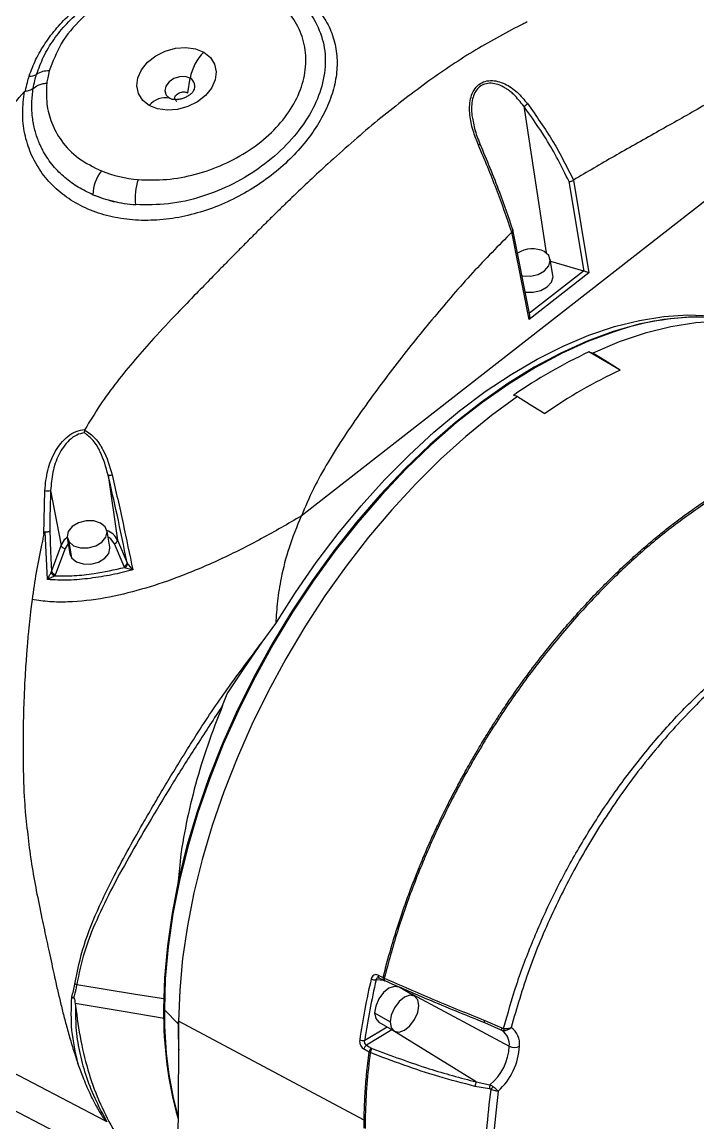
# Model space of a CAD drawing. Header units: millimetres. Extents: x -356 to 237, y 0 to 365.
# Drawn here: x -217.71 to -214.08, y 258.53 to 264.43 of the extents above; entities that cross this region are included whole.
import ezdxf

# ---------------------------------------------------------------- set-up
doc = ezdxf.new("R2010")
doc.units = ezdxf.units.MM

msp = doc.modelspace()

# ---------------------------------------------------------------- linework, layer by layer
at = {"color": 7, "linetype": 'Continuous', "lineweight": 25}
for p, q in [((-211.7105, 265.2923), (-216.2117, 261.7772)), ((-216.8187, 264.0475), (-216.8068, 264.1267)), ((-216.917, 264.0188), (-216.9093, 264.015)), ((-216.9103, 264.016), (-216.917, 264.0188)), ((-215.0189, 263.9767), (-214.8981, 263.1894)), ((-214.6948, 263.0918), (-214.7758, 263.5728)), ((-214.7526, 263.5794), (-214.6689, 263.0822)), ((-214.9892, 262.8321), (-215.0817, 263.3015)), ((-214.986, 262.8548), (-215.0764, 263.3137)), ((-214.8624, 263.0687), (-214.8769, 263.1553)), ((-214.8752, 263.1452), (-214.6991, 263.0935)), ((-214.6689, 263.0822), (-214.9892, 262.8321)), ((-214.9885, 262.8676), (-214.6991, 263.0935)), ((-214.5016, 262.5608), (-214.6697, 262.6579)), ((-217.3714, 262.2423), (-217.3735, 262.2387)), ((-217.2466, 261.9977), (-217.1965, 261.6488)), ((-217.591, 261.6802), (-217.5862, 261.9144)), ((-217.555, 261.9143), (-217.4991, 261.6195)), ((-217.5726, 261.4368), (-217.5843, 261.693)), ((-217.2383, 261.6104), (-217.2528, 261.697)), ((-217.5503, 261.4808), (-217.4991, 261.6195)), ((-217.4778, 261.6038), (-217.529, 261.465)), ((-217.4613, 261.6312), (-217.4778, 261.6038)), ((-217.4664, 261.6612), (-217.4519, 261.5746)), ((-217.4421, 261.5523), (-217.4566, 261.6389)), ((-217.1615, 261.5076), (-217.2129, 261.6293)), ((-217.1965, 261.6488), (-217.1451, 261.527)), ((-217.4519, 261.5746), (-217.4421, 261.5523)), ((-217.1451, 261.527), (-217.143, 261.5229)), ((-217.5526, 261.4749), (-217.5503, 261.4808)), ((-216.4208, 261.1016), (-216.3483, 261.2017)), ((-216.6329, 260.7615), (-216.6083, 260.8241)), ((-215.7696, 259.2867), (-215.8096, 259.2891)), ((-215.7986, 259.3009), (-215.7963, 259.3003)), ((-215.7705, 259.2875), (-215.7707, 259.2877)), ((-215.6037, 259.2016), (-215.6872, 259.2498)), ((-215.6161, 259.2128), (-215.6162, 259.2088)), ((-215.6161, 259.2128), (-215.096, 258.9328)), ((-216.9455, 259.128), (-216.8693, 259.0518)), ((-215.874, 258.536), (-216.8689, 259.0681)), ((-215.8179, 259.1118), (-215.7344, 259.0636)), ((-215.2276, 259.0717), (-215.1361, 259.0315)), ((-217.2665, 258.5348), (-218.2308, 259.0407)), ((-216.8695, 259.0223), (-216.8693, 259.0518)), ((-215.8711, 258.965), (-215.7515, 259.0368)), ((-215.7257, 259.0205), (-215.8617, 258.9387)), ((-215.7955, 259.0623), (-215.712, 259.014)), ((-215.2735, 258.7416), (-215.7257, 259.0205)), ((-215.1398, 259.0196), (-215.2275, 259.0588)), ((-215.14, 259.0205), (-215.138, 259.0187)), ((-215.1362, 259.0179), (-215.1398, 259.0196)), ((-216.8698, 258.9113), (-216.9007, 253.9054)), ((-218.061, 258.7525), (-216.8746, 258.1336)), ((-215.2029, 258.7046), (-215.2804, 258.7181)), ((-215.2735, 258.7416), (-215.1997, 258.7266)), ((-217.2537, 258.5281), (-217.2665, 258.5348))]:
    msp.add_line(p, q, dxfattribs=at)
at = {"color": 7, "linetype": 'Continuous', "lineweight": 25, "flags": 128}
for points in [[(-217.0263, 263.9798), (-217.0614, 264.0078), (-217.0841, 264.0436), (-217.093, 264.0849), (-217.0873, 264.1287), (-217.0675, 264.1721), (-217.0349, 264.2122), (-216.9918, 264.2462), (-216.9411, 264.2718), (-216.8862, 264.2873), (-216.831, 264.2915), (-216.779, 264.2842), (-216.734, 264.266)], [(-216.734, 264.266), (-216.6989, 264.238), (-216.6762, 264.2021), (-216.6674, 264.1609), (-216.673, 264.1171), (-216.6928, 264.0736), (-216.7254, 264.0335), (-216.7685, 263.9995), (-216.8192, 263.9739), (-216.8741, 263.9585), (-216.9294, 263.9543), (-216.9813, 263.9615), (-217.0263, 263.9798)], [(-216.8068, 264.1267), (-216.8333, 264.1354), (-216.8642, 264.1347), (-216.8947, 264.1245), (-216.9202, 264.1064), (-216.9368, 264.0832), (-216.9421, 264.0584), (-216.9351, 264.0358), (-216.917, 264.0188)], [(-215.2539, 263.7753), (-215.253, 263.775), (-215.2526, 263.7744), (-215.2527, 263.7736), (-215.2535, 263.7726), (-215.2547, 263.7714), (-215.2564, 263.7701), (-215.2586, 263.7686), (-215.2612, 263.7672)], [(-215.0278, 263.0669), (-215.024, 263.0661), (-214.9828, 263.0646), (-214.9418, 263.0741), (-214.9071, 263.0932), (-214.8841, 263.1191), (-214.8762, 263.1478), (-214.8847, 263.1749), (-214.9083, 263.1963)], [(-215.0106, 262.9797), (-215.0095, 262.9795), (-214.9683, 262.978), (-214.9273, 262.9875), (-214.8926, 263.0066), (-214.8696, 263.0325), (-214.8617, 263.0612), (-214.8624, 263.0687)], [(-214.0899, 262.8468), (-214.1362, 262.8453), (-214.2673, 262.8324), (-214.4019, 262.8064), (-214.5394, 262.7675), (-214.679, 262.716), (-214.8201, 262.6521), (-214.9619, 262.5761), (-215.1037, 262.4884), (-215.2447, 262.3894), (-215.3844, 262.2797), (-215.5218, 262.1599), (-215.6565, 262.0304), (-215.7876, 261.892), (-215.9144, 261.7454), (-216.0364, 261.5914), (-216.153, 261.4307), (-216.2635, 261.2641), (-216.3673, 261.0925), (-216.464, 260.9168), (-216.553, 260.7378), (-216.6339, 260.5565), (-216.7063, 260.3738), (-216.7698, 260.1906), (-216.8241, 260.0079), (-216.869, 259.8266), (-216.904, 259.6476), (-216.9292, 259.4718), (-216.9444, 259.3002), (-216.9495, 259.1335)], [(-216.3483, 261.2017), (-216.2427, 261.3681), (-216.1309, 261.5291), (-216.0135, 261.6841), (-215.8911, 261.8322), (-215.7643, 261.9726), (-215.6336, 262.1048), (-215.4998, 262.2279), (-215.3636, 262.3415), (-215.2255, 262.445), (-215.0864, 262.5377), (-214.9468, 262.6193), (-214.8075, 262.6894), (-214.6692, 262.7476), (-214.5326, 262.7936), (-214.3983, 262.8273), (-214.267, 262.8483), (-214.1394, 262.8566), (-214.0161, 262.8523), (-213.8978, 262.8352), (-213.8884, 262.8333)], [(-213.3852, 262.6654), (-213.3919, 262.6697), (-213.4942, 262.7257), (-213.6032, 262.7691), (-213.7185, 262.7998), (-213.8395, 262.8176), (-213.9655, 262.8223), (-214.0959, 262.814), (-214.2301, 262.7927), (-214.3675, 262.7585), (-214.5072, 262.7116), (-214.6486, 262.6523)], [(-214.5334, 262.7667), (-214.6719, 262.7156), (-214.8132, 262.6515), (-214.9552, 262.5754), (-215.0972, 262.4876), (-215.2384, 262.3885), (-215.3783, 262.2787), (-215.5159, 262.1586), (-215.6507, 262.029), (-215.782, 261.8904), (-215.909, 261.7436), (-216.0312, 261.5894), (-216.1479, 261.4284), (-216.2586, 261.2616), (-216.3626, 261.0898), (-216.4594, 260.9138), (-216.5485, 260.7346), (-216.6296, 260.553), (-216.7021, 260.3701), (-216.7657, 260.1866), (-216.82, 260.0037), (-216.8649, 259.8221), (-216.9, 259.6428), (-216.9253, 259.4668), (-216.9405, 259.2949), (-216.9455, 259.128)], [(-214.6697, 262.6579), (-214.6579, 262.6547), (-214.6486, 262.6523)], [(-214.5016, 262.5608), (-214.5839, 262.612), (-214.6486, 262.6523)], [(-215.0524, 262.4192), (-215.1918, 262.3169), (-215.3295, 262.2044), (-215.4648, 262.0822), (-215.5972, 261.951), (-215.726, 261.8114), (-215.8505, 261.664), (-215.9701, 261.5096), (-216.0844, 261.3489), (-216.1926, 261.1827), (-216.2943, 261.0119), (-216.389, 260.8372), (-216.4763, 260.6594), (-216.5556, 260.4795), (-216.6267, 260.2984), (-216.6891, 260.1168), (-216.7427, 259.9358), (-216.787, 259.756), (-216.8219, 259.5786), (-216.8473, 259.4042), (-216.863, 259.2338), (-216.8689, 259.0681)], [(-215.0524, 262.4192), (-214.97, 262.3679), (-214.9053, 262.3277)], [(-217.2626, 261.7193), (-217.2876, 261.7398), (-217.3236, 261.7511), (-217.3651, 261.7514), (-217.4057, 261.7408), (-217.4394, 261.7207), (-217.4608, 261.6943), (-217.4669, 261.6655), (-217.4566, 261.6389)], [(-217.4991, 261.6195), (-217.4783, 261.6531), (-217.4668, 261.6646)], [(-217.4566, 261.6389), (-217.4316, 261.6183), (-217.3956, 261.6071), (-217.3541, 261.6067), (-217.3134, 261.6174), (-217.2798, 261.6375), (-217.2583, 261.6639), (-217.2523, 261.6926), (-217.2626, 261.7193)], [(-217.2129, 261.6293), (-217.2317, 261.6552), (-217.2478, 261.6669)], [(-217.4421, 261.5523), (-217.4171, 261.5317), (-217.3811, 261.5204), (-217.3396, 261.5201), (-217.2989, 261.5308), (-217.2653, 261.5509), (-217.2438, 261.5773), (-217.2378, 261.606), (-217.2383, 261.6104)], [(-216.6083, 260.8241), (-216.5162, 260.9632), (-216.4208, 261.1015), (-216.4208, 261.1015), (-216.4208, 261.1016), (-216.4208, 261.1016), (-216.4208, 261.1016), (-216.4208, 261.1016)], [(-215.7997, 259.3148), (-215.7845, 259.3071), (-215.7727, 259.3011)], [(-217.4155, 259.264), (-217.0994, 259.2131), (-216.948, 259.1888)], [(-215.6872, 259.2498), (-215.7121, 259.2546), (-215.7414, 259.2444), (-215.7707, 259.2208), (-215.7955, 259.1873), (-215.8121, 259.149), (-215.8179, 259.1118)], [(-215.7977, 259.3015), (-215.7855, 259.2953), (-215.7707, 259.2877)], [(-215.7662, 259.2857), (-215.7682, 259.286), (-215.7684, 259.2861)], [(-215.5813, 259.152), (-215.5871, 259.1825), (-215.6037, 259.2016), (-215.6286, 259.2064), (-215.6579, 259.1962), (-215.6872, 259.1726), (-215.712, 259.1391), (-215.7286, 259.1008), (-215.7344, 259.0636)], [(-215.6441, 259.2249), (-215.6443, 259.2271), (-215.6458, 259.2357)], [(-216.9463, 259.0827), (-217.1655, 259.1194), (-217.4232, 259.1626)], [(-215.7344, 259.0636), (-215.7286, 259.0331), (-215.712, 259.014), (-215.6872, 259.0092), (-215.6579, 259.0194), (-215.6286, 259.043), (-215.6037, 259.0765), (-215.5871, 259.1148), (-215.5813, 259.152)], [(-216.8689, 259.0681), (-216.8694, 258.9803), (-216.8698, 258.9113)], [(-215.8179, 259.1118), (-215.8121, 259.0814), (-215.7955, 259.0623), (-215.7955, 259.0623)], [(-215.2275, 259.0588), (-215.2283, 259.0586), (-215.2289, 259.0591), (-215.2293, 259.0601), (-215.2295, 259.0616), (-215.2293, 259.0636), (-215.229, 259.066), (-215.2284, 259.0687), (-215.2276, 259.0717)], [(-215.8617, 258.9387), (-215.8465, 258.9299), (-215.8345, 258.923)], [(-216.9005, 258.6677), (-216.9, 258.6657), (-216.8721, 258.5517)]]:
    msp.add_lwpolyline(points, dxfattribs=at)
at = {"color": 7, "linetype": 'Continuous', "lineweight": 25}
for centre, radius, start, end in [((-216.5533, 264.0829), 0.2572, 134.62916, 170.21029), ((-217.6645, 264.2064), 0.0685, 265.42618, 299.55741), ((-217.5693, 264.0554), 0.1102, 86.28393, 123.86529), ((-216.8311, 264.0838), 0.0493, 330.2949, 60.42658), ((-216.9407, 263.9127), 0.1088, 77.36509, 141.90159), ((-215.0381, 264.0273), 0.0541, 290.76175, 316.53812), ((-217.1227, 263.5001), 0.2056, 141.19141, 179.57322), ((-217.0306, 264.261), 0.6805, 248.23679, 265.37828), ((-216.8081, 263.4852), 0.294, 160.63874, 187.25444), ((-217.0363, 264.2331), 0.7876, 248.23633, 265.37944), ((-214.9723, 263.0649), 0.1462, 64.0037, 122.81865), ((-214.0739, 261.444), 1.4002, 80.38621, 109.15616), ((-213.5371, 260.2296), 2.6794, 115.00623, 124.98819), ((-213.3689, 260.1325), 2.6795, 115.00633, 124.98809), ((-217.2378, 262.0312), 0.0347, 255.16679, 290.65317), ((-217.5702, 262.025), 0.1117, 261.75404, 277.77951), ((-217.2937, 261.5986), 0.1094, 27.2933, 68.44781), ((-217.477, 261.627), 0.0232, 198.65737, 268.20156), ((-217.2166, 261.6491), 0.0201, 280.37135, 359.12245), ((-217.1651, 261.5274), 0.0201, 280.37135, 359.12245), ((-217.1672, 261.5241), 0.0242, 292.78425, 357.1652), ((-217.5249, 261.4851), 0.0295, 200.06652, 252.45879), ((-217.5283, 261.4883), 0.0232, 198.65737, 268.20156), ((-215.7857, 259.3101), 0.0148, 161.18756, 215.21697), ((-212.3198, 258.4574), 3.6146, 166.61843, 171.88639), ((-212.3177, 258.4584), 3.5894, 166.61892, 171.8868), ((-215.8153, 259.3327), 0.044, 241.60838, 277.47301), ((-215.7587, 259.2963), 0.0148, 161.11735, 215.30964), ((-215.7516, 259.2921), 0.016, 158.27094, 204.36215), ((-215.7636, 259.2874), 0.00319, 215.41331, 278.37996), ((-215.629, 259.1872), 0.0287, 63.37369, 89.0151), ((-214.8346, 259.1113), 2.115, 179.39736, 195.556), ((-216.932, 259.1419), 0.0194, 205.63514, 225.68115), ((-214.7042, 259.1151), 2.2413, 179.6697, 191.51454), ((-215.7109, 259.0433), 0.0272, 222.29072, 237.24103), ((-215.1166, 259.019), 0.0232, 147.36762, 178.51281), ((-215.1854, 258.9426), 0.0899, 353.7589, 56.83403), ((-215.1011, 259.0282), 0.0254, 178.36703, 209.38893), ((-215.1534, 258.9441), 0.1126, 354.5223, 53.40342), ((-215.8814, 258.9999), 0.0364, 242.49434, 286.39917), ((-215.8427, 258.9119), 0.0329, 125.34436, 170.23197), ((-215.8155, 258.8962), 0.033, 125.37303, 170.21706), ((-215.8016, 258.894), 0.0408, 137.3586, 172.91711), ((-215.3821, 258.9474), 0.2865, 309.5568, 357.07762), ((-215.3893, 258.9512), 0.3484, 311.9801, 357.06595), ((-215.0692, 258.9874), 0.0608, 243.85504, 297.3053), ((-215.2203, 258.7133), 0.0603, 151.96435, 175.40101), ((-215.1373, 258.7062), 0.0657, 161.88906, 181.40308), ((-214.7396, 258.4568), 0.5155, 149.54391, 151.65739), ((-215.8536, 258.5793), 0.0444, 242.47602, 250.21895), ((-215.8537, 258.5756), 0.0445, 242.77106, 250.4652), ((-215.8525, 258.6035), 0.045, 241.67299, 249.39128)]:
    msp.add_arc(centre, radius, start, end, dxfattribs=at)
for points, knots in [([(-212.251, 264.9929), (-212.3071, 264.9616), (-212.4233, 264.8968), (-212.6036, 264.7959), (-212.7961, 264.688), (-213.0007, 264.5731), (-213.2176, 264.4511), (-213.4322, 264.3301), (-213.6468, 264.2091), (-213.8622, 264.0874), (-214.0845, 263.9619), (-214.3101, 263.8339), (-214.5325, 263.7095), (-214.6798, 263.6225), (-214.7521, 263.5797)], [0, 0, 0, 0, 0.067018, 0.138933, 0.215746, 0.297456, 0.384062, 0.475567, 0.554793, 0.641356, 0.733912, 0.821388, 0.912208, 1, 1, 1, 1]), ([(-217.0592, 264.7049), (-217.0149, 264.7161), (-216.9261, 264.7387), (-216.7898, 264.7509), (-216.6549, 264.7472), (-216.5249, 264.7267), (-216.4032, 264.6907), (-216.2936, 264.6402), (-216.1987, 264.5763), (-216.1218, 264.5008), (-216.0647, 264.415), (-216.0292, 264.3212), (-216.0158, 264.2215), (-216.024, 264.1185), (-216.0528, 264.014), (-216.1009, 263.9103), (-216.1667, 263.8092), (-216.249, 263.7128), (-216.346, 263.6233), (-216.4557, 263.5434), (-216.5754, 263.4754), (-216.7024, 263.4218), (-216.8343, 263.384), (-216.9673, 263.3639), (-217.0987, 263.3622), (-217.2244, 263.3793), (-217.3418, 263.4153), (-217.447, 263.4691), (-217.5375, 263.5397), (-217.6105, 263.6248), (-217.6643, 263.7221), (-217.6969, 263.8285), (-217.7094, 263.9412), (-217.7, 264.0164), (-217.6952, 264.0544)], [0, 0, 0, 0, 0.035479, 0.071025, 0.105901, 0.140123, 0.172887, 0.204218, 0.233528, 0.261265, 0.287391, 0.312994, 0.338464, 0.364968, 0.392689, 0.422251, 0.453396, 0.486089, 0.52044, 0.555726, 0.591257, 0.627158, 0.662548, 0.697528, 0.731363, 0.764264, 0.795753, 0.826233, 0.85557, 0.884349, 0.912737, 0.941294, 0.970302, 1, 1, 1, 1]), ([(-217.67, 264.1382), (-217.6587, 264.1686), (-217.6358, 264.2303), (-217.5848, 264.3167), (-217.5224, 264.3985), (-217.4488, 264.4739), (-217.3656, 264.542), (-217.2743, 264.6017), (-217.1767, 264.6532), (-217.1076, 264.6791), (-217.0731, 264.6921)], [0, 0, 0, 0, 0.115163, 0.234119, 0.35556, 0.480751, 0.608334, 0.737473, 0.868852, 1, 1, 1, 1]), ([(-217.6307, 264.1469), (-217.619, 264.1791), (-217.5952, 264.2445), (-217.5394, 264.3356), (-217.4705, 264.4207), (-217.3883, 264.498), (-217.2959, 264.566), (-217.1944, 264.6236), (-217.0865, 264.6708), (-217.0106, 264.6919), (-216.9727, 264.7024)], [0, 0, 0, 0, 0.114142, 0.232187, 0.354657, 0.479425, 0.607822, 0.737143, 0.868758, 1, 1, 1, 1]), ([(-217.0854, 263.5827), (-217.0346, 263.5811), (-216.9313, 263.578), (-216.7768, 263.6079), (-216.6274, 263.6604), (-216.4896, 263.7358), (-216.3702, 263.8301), (-216.2756, 263.94), (-216.2118, 264.0605), (-216.1826, 264.1853), (-216.1896, 264.3074), (-216.2318, 264.42), (-216.3062, 264.517), (-216.4081, 264.5937), (-216.5315, 264.6479), (-216.6705, 264.6787), (-216.8203, 264.688), (-216.9213, 264.6746), (-216.9729, 264.6678)], [0, 0, 0, 0, 0.067752, 0.137819, 0.208727, 0.278642, 0.346654, 0.411062, 0.470985, 0.527037, 0.580179, 0.632134, 0.685312, 0.741272, 0.80069, 0.864106, 0.930626, 1, 1, 1, 1]), ([(-216.9729, 264.6678), (-217.0252, 264.6528), (-217.129, 264.6231), (-217.2705, 264.5465), (-217.3979, 264.4448), (-217.5044, 264.3189), (-217.5435, 264.2151), (-217.5622, 264.1654)], [0, 0, 0, 0, 0.201217, 0.399251, 0.591426, 0.804134, 1, 1, 1, 1]), ([(-216.252, 264.5601), (-216.2405, 264.552), (-216.1919, 264.518), (-216.1311, 264.4314), (-216.0834, 264.3058), (-216.0789, 264.1682), (-216.114, 264.0282), (-216.186, 263.8912), (-216.2905, 263.7629), (-216.4224, 263.6492), (-216.576, 263.5551), (-216.7447, 263.487), (-216.9215, 263.4458), (-217.0409, 263.4473), (-217.0997, 263.4481)], [0, 0, 0, 0, 0.023506, 0.098868, 0.171436, 0.245658, 0.3247, 0.409972, 0.50202, 0.599328, 0.699493, 0.801289, 0.902142, 1, 1, 1, 1]), ([(-215.0525, 264.4028), (-215.1384, 264.3566), (-215.3132, 264.2627), (-215.4752, 264.1481), (-215.5576, 264.0899)], [0, 0, 0, 0, 0.4915153, 1, 1, 1, 1]), ([(-215.0002, 264.4281), (-215.0081, 264.4244), (-215.0256, 264.4162), (-215.043, 264.4075), (-215.0525, 264.4028)], [0, 0, 0, 0, 0.449313, 1, 1, 1, 1]), ([(-217.6488, 264.0715), (-217.6461, 264.0856), (-217.6412, 264.111), (-217.634, 264.1359), (-217.6307, 264.1469)], [0, 0, 0, 0, 0.556096, 1, 1, 1, 1]), ([(-217.5622, 264.1654), (-217.5653, 264.1532), (-217.5708, 264.1317), (-217.5743, 264.1098), (-217.5758, 264.1002)], [0, 0, 0, 0, 0.5637, 1, 1, 1, 1]), ([(-217.6898, 264.0604), (-217.6868, 264.075), (-217.6813, 264.1012), (-217.6734, 264.1269), (-217.67, 264.1382)], [0, 0, 0, 0, 0.557646, 1, 1, 1, 1]), ([(-217.6488, 264.0715), (-217.6401, 264.078), (-217.6255, 264.089), (-217.5999, 264.0971), (-217.5842, 264.0991), (-217.5758, 264.1002)], [0, 0, 0, 0, 0.405539, 0.680768, 1, 1, 1, 1]), ([(-217.5758, 264.1002), (-217.5774, 264.0633), (-217.5804, 263.9906), (-217.5527, 263.8842), (-217.497, 263.7824), (-217.407, 263.6898), (-217.3252, 263.6497), (-217.2829, 263.629)], [0, 0, 0, 0, 0.185044, 0.364151, 0.544628, 0.764595, 1, 1, 1, 1]), ([(-215.5576, 264.0899), (-215.6448, 264.0235), (-215.8211, 263.8895), (-215.9859, 263.7415), (-216.0692, 263.6668)], [0, 0, 0, 0, 0.494672, 1, 1, 1, 1]), ([(-215.2612, 263.7672), (-215.2716, 263.7934), (-215.2927, 263.8462), (-215.3105, 263.9299), (-215.3101, 264.0019), (-215.2922, 264.0548), (-215.2685, 264.0875), (-215.235, 264.1088), (-215.1965, 264.116), (-215.1574, 264.1111), (-215.1074, 264.0925), (-215.0511, 264.0531), (-215.0164, 264.0112), (-214.9988, 263.9901)], [0, 0, 0, 0, 0.129566, 0.260473, 0.390805, 0.453482, 0.51401, 0.572558, 0.631026, 0.6903, 0.750943, 0.874308, 1, 1, 1, 1]), ([(-215.0189, 263.9767), (-215.0358, 263.9984), (-215.0576, 264.0266), (-215.0901, 264.0548), (-215.1083, 264.0683), (-215.1328, 264.0832), (-215.1638, 264.0963), (-215.2013, 264.1013), (-215.2351, 264.0944), (-215.2626, 264.0761), (-215.2823, 264.0487), (-215.2946, 264.0141), (-215.2987, 263.9807), (-215.2985, 263.9511), (-215.2967, 263.9245), (-215.2924, 263.906), (-215.29, 263.8955)], [0, 0, 0, 0, 0.170321, 0.220383, 0.26716, 0.310777, 0.398523, 0.474437, 0.542558, 0.608539, 0.674496, 0.748927, 0.83461, 0.882217, 0.933103, 1, 1, 1, 1]), ([(-218.8524, 261.9648), (-218.8424, 262.0399), (-218.8223, 262.1891), (-218.7775, 262.4067), (-218.7187, 262.6128), (-218.6434, 262.803), (-218.5553, 262.9781), (-218.4563, 263.1404), (-218.3196, 263.334), (-218.1379, 263.5541), (-217.9172, 263.8053), (-217.7692, 263.9714), (-217.6952, 264.0544)], [0, 0, 0, 0, 0.0930846, 0.184815, 0.2727031, 0.3559527, 0.4357552, 0.5132297, 0.5892358, 0.7266813, 0.8634879, 1, 1, 1, 1]), ([(-217.6952, 264.0544), (-217.6948, 264.0549), (-217.6939, 264.0558), (-217.6926, 264.0568), (-217.6914, 264.0574), (-217.6907, 264.0575), (-217.6904, 264.0576)], [0, 0, 0, 0, 0.350938, 0.640568, 0.832253, 1, 1, 1, 1]), ([(-217.6904, 264.0576), (-217.6828, 264.0583), (-217.6679, 264.0599), (-217.6551, 264.0677), (-217.6488, 264.0715)], [0, 0, 0, 0, 0.5091339, 1, 1, 1, 1]), ([(-217.6904, 264.0576), (-217.6903, 264.0581), (-217.6901, 264.059), (-217.6899, 264.06), (-217.6898, 264.0604)], [0, 0, 0, 0, 0.560707, 1, 1, 1, 1]), ([(-217.3283, 263.5017), (-217.3548, 263.5142), (-217.4081, 263.5392), (-217.4679, 263.5828), (-217.5115, 263.6229), (-217.5419, 263.6564), (-217.5694, 263.6928), (-217.5902, 263.7264), (-217.6057, 263.7561), (-217.6173, 263.7818), (-217.6281, 263.8097), (-217.6376, 263.8402), (-217.6448, 263.8698), (-217.6508, 263.9029), (-217.6556, 263.9442), (-217.6573, 264.0024), (-217.6519, 264.0465), (-217.6488, 264.0715)], [0, 0, 0, 0, 0.1241565, 0.248927, 0.3117455, 0.3754117, 0.4401424, 0.5052463, 0.5425575, 0.5822644, 0.6245104, 0.6695113, 0.7174725, 0.7536773, 0.8120812, 0.89348, 1, 1, 1, 1]), ([(-216.7884, 264.0591), (-216.7884, 264.0591), (-216.7901, 264.0563), (-216.7952, 264.0488), (-216.8072, 264.038), (-216.8245, 264.0267), (-216.8454, 264.0176), (-216.8672, 264.0122), (-216.8868, 264.0108), (-216.901, 264.0124), (-216.9083, 264.0144), (-216.9106, 264.0156), (-216.9106, 264.0156)], [0, 0, 0, 0, 0.000397, 0.070576, 0.195792, 0.349008, 0.519136, 0.689205, 0.837284, 0.944319, 0.998811, 1, 1, 1, 1]), ([(-216.877, 264.002), (-216.8786, 264.0031), (-216.8821, 264.0053), (-216.8863, 264.0102), (-216.8892, 264.0168), (-216.8891, 264.0252), (-216.8849, 264.0341), (-216.8769, 264.0422), (-216.8661, 264.0485), (-216.8541, 264.0521), (-216.8426, 264.0533), (-216.8327, 264.0525), (-216.8249, 264.0506), (-216.8206, 264.0484), (-216.8187, 264.0475)], [0, 0, 0, 0, 0.053448, 0.111576, 0.175057, 0.247268, 0.33408, 0.438463, 0.555159, 0.67253, 0.779388, 0.869626, 0.942403, 1, 1, 1, 1]), ([(-214.7758, 263.5728), (-214.8147, 263.6501), (-214.8857, 263.7909), (-214.9775, 263.9189), (-215.0189, 263.9767)], [0, 0, 0, 0, 0.548949, 1, 1, 1, 1]), ([(-214.9988, 263.9901), (-214.9513, 263.9232), (-214.8586, 263.7927), (-214.787, 263.6496), (-214.7521, 263.5797)], [0, 0, 0, 0, 0.512049, 1, 1, 1, 1]), ([(-215.29, 263.8955), (-215.2876, 263.8822), (-215.2803, 263.8409), (-215.2646, 263.8019), (-215.2539, 263.7753)], [0, 0, 0, 0, 0.320531, 1, 1, 1, 1]), ([(-215.0824, 263.3009), (-215.1091, 263.3778), (-215.1637, 263.5352), (-215.2282, 263.6887), (-215.2612, 263.7672)], [0, 0, 0, 0, 0.489303, 1, 1, 1, 1]), ([(-215.2539, 263.7753), (-215.2179, 263.689), (-215.1548, 263.5375), (-215.1014, 263.3824), (-215.0784, 263.3157)], [0, 0, 0, 0, 0.569927, 1, 1, 1, 1]), ([(-216.0692, 263.6668), (-216.1014, 263.6371), (-216.1662, 263.5775), (-216.2298, 263.5166), (-216.2617, 263.4861)], [0, 0, 0, 0, 0.498454, 1, 1, 1, 1]), ([(-214.7758, 263.5728), (-214.7733, 263.5727), (-214.7686, 263.5724), (-214.7621, 263.574), (-214.7567, 263.5763), (-214.7538, 263.5784), (-214.7526, 263.5794)], [0, 0, 0, 0, 0.291454, 0.569774, 0.809581, 1, 1, 1, 1]), ([(-214.7521, 263.5797), (-214.7522, 263.5796), (-214.7524, 263.5795), (-214.7525, 263.5794), (-214.7526, 263.5794)], [0, 0, 0, 0, 0.555721, 1, 1, 1, 1]), ([(-217.3283, 263.5017), (-217.2923, 263.4882), (-217.2185, 263.4604), (-217.14, 263.4523), (-217.0997, 263.4481)], [0, 0, 0, 0, 0.486839, 1, 1, 1, 1]), ([(-216.2617, 263.4861), (-216.2796, 263.4688), (-216.3155, 263.4341), (-216.3689, 263.3817), (-216.4223, 263.3288), (-216.4755, 263.2756), (-216.5286, 263.2221), (-216.5817, 263.1683), (-216.6363, 263.1125), (-216.7003, 263.0469), (-216.7811, 262.9638), (-216.885, 262.8572), (-216.9601, 262.7765), (-217.0015, 262.7321)], [0, 0, 0, 0, 0.0707205, 0.1416367, 0.2127229, 0.2839636, 0.3553368, 0.4268308, 0.498421, 0.577295, 0.6869984, 0.8275889, 1, 1, 1, 1]), ([(-215.0817, 263.3015), (-215.0804, 263.3026), (-215.078, 263.3046), (-215.0759, 263.3084), (-215.0757, 263.3126), (-215.0774, 263.3145), (-215.0784, 263.3157)], [0, 0, 0, 0, 0.298232, 0.562987, 0.745705, 1, 1, 1, 1]), ([(-215.0824, 263.3009), (-215.1534, 263.2287), (-215.2974, 263.0822), (-215.5007, 262.8458), (-215.6662, 262.6397), (-215.7952, 262.4693), (-215.8899, 262.3393), (-215.9815, 262.206), (-216.068, 262.0683), (-216.1478, 261.9261), (-216.1905, 261.8266), (-216.2117, 261.7772)], [0, 0, 0, 0, 0.159267, 0.323245, 0.490475, 0.575289, 0.659541, 0.743604, 0.829735, 0.915449, 1, 1, 1, 1]), ([(-215.0817, 263.3015), (-215.0818, 263.3014), (-215.0821, 263.3012), (-215.0823, 263.301), (-215.0824, 263.3009)], [0, 0, 0, 0, 0.552739, 1, 1, 1, 1]), ([(-214.6991, 263.0935), (-214.6983, 263.0933), (-214.6969, 263.0928), (-214.6955, 263.0921), (-214.6948, 263.0918)], [0, 0, 0, 0, 0.552165, 1, 1, 1, 1]), ([(-214.6689, 263.0822), (-214.6711, 263.0828), (-214.676, 263.0842), (-214.6828, 263.0867), (-214.6893, 263.0893), (-214.6931, 263.091), (-214.6948, 263.0918)], [0, 0, 0, 0, 0.246287, 0.549225, 0.789338, 1, 1, 1, 1]), ([(-214.9892, 262.8321), (-214.9881, 262.8351), (-214.9859, 262.8412), (-214.985, 262.8491), (-214.9859, 262.8535), (-214.9862, 262.8547)], [0, 0, 0, 0, 0.420315, 0.834722, 1, 1, 1, 1]), ([(-217.0015, 262.7321), (-217.069, 262.6555), (-217.1704, 262.5404), (-217.2912, 262.3745), (-217.3446, 262.2864), (-217.3714, 262.2423)], [0, 0, 0, 0, 0.497745, 0.748009, 1, 1, 1, 1]), ([(-215.0524, 262.4192), (-215.0563, 262.4202), (-215.0634, 262.4221), (-215.0704, 262.424), (-215.0735, 262.4248)], [0, 0, 0, 0, 0.559997, 1, 1, 1, 1]), ([(-217.5862, 261.9144), (-217.5825, 261.9508), (-217.5752, 262.0234), (-217.5353, 262.1254), (-217.4795, 262.1963), (-217.4207, 262.2343), (-217.3876, 262.2397), (-217.3715, 262.2423)], [0, 0, 0, 0, 0.258147, 0.514863, 0.764902, 0.885389, 1, 1, 1, 1]), ([(-217.3746, 262.2248), (-217.3884, 262.2215), (-217.4182, 262.2144), (-217.4691, 262.1757), (-217.5156, 262.1075), (-217.5474, 262.0135), (-217.5525, 261.9475), (-217.555, 261.9143)], [0, 0, 0, 0, 0.10979, 0.236534, 0.485937, 0.741784, 1, 1, 1, 1]), ([(-217.3735, 262.2387), (-217.3738, 262.2365), (-217.3744, 262.2319), (-217.3745, 262.2272), (-217.3746, 262.2248)], [0, 0, 0, 0, 0.476894, 1, 1, 1, 1]), ([(-217.2466, 261.9977), (-217.2586, 262.0398), (-217.277, 262.1049), (-217.3223, 262.1834), (-217.3579, 262.2116), (-217.3746, 262.2248)], [0, 0, 0, 0, 0.492681, 0.76165, 1, 1, 1, 1]), ([(-217.3735, 262.2387), (-217.3628, 262.2325), (-217.3413, 262.22), (-217.3067, 262.1848), (-217.2591, 262.1142), (-217.2389, 262.0447), (-217.2255, 261.9987)], [0, 0, 0, 0, 0.1277882, 0.2556145, 0.5079916, 1, 1, 1, 1]), ([(-217.1451, 261.527), (-217.1626, 261.6135), (-217.1946, 261.7708), (-217.2305, 261.9272), (-217.2466, 261.9977)], [0, 0, 0, 0, 0.549765, 1, 1, 1, 1]), ([(-217.2255, 261.9987), (-217.2055, 261.9118), (-217.1665, 261.7422), (-217.132, 261.5717), (-217.1151, 261.4885)], [0, 0, 0, 0, 0.512488, 1, 1, 1, 1]), ([(-217.555, 261.9143), (-217.5564, 261.8736), (-217.5588, 261.8012), (-217.5593, 261.7287), (-217.5595, 261.697)], [0, 0, 0, 0, 0.562631, 1, 1, 1, 1]), ([(-215.7727, 259.3011), (-215.7589, 259.354), (-215.7344, 259.4484), (-215.6964, 259.571), (-215.6704, 259.6486), (-215.6475, 259.7143), (-215.6248, 259.7765), (-215.5969, 259.8487), (-215.5751, 259.9027), (-215.5604, 259.938), (-215.5475, 259.9686), (-215.5329, 260.0022), (-215.5097, 260.0547), (-215.474, 260.132), (-215.4265, 260.2293), (-215.3768, 260.3248), (-215.3375, 260.397), (-215.3099, 260.446), (-215.2848, 260.4898), (-215.2524, 260.5453), (-215.2131, 260.61), (-215.1739, 260.6721), (-215.1421, 260.721), (-215.1071, 260.7736), (-215.0613, 260.8401), (-214.9968, 260.9295), (-214.9223, 261.0273), (-214.8465, 261.121), (-214.7724, 261.2083), (-214.6949, 261.2951), (-214.6277, 261.3664), (-214.5749, 261.42), (-214.5406, 261.4539), (-214.5061, 261.4873), (-214.4715, 261.52), (-214.4366, 261.5521), (-214.4015, 261.5836), (-214.3663, 261.6144), (-214.332, 261.6437), (-214.2902, 261.6784), (-214.2324, 261.7247), (-214.1487, 261.7886), (-214.0824, 261.8341), (-214.0452, 261.8596)], [0, 0, 0, 0, 0.052015, 0.092871, 0.122067, 0.129944, 0.159093, 0.185102, 0.203608, 0.21453, 0.221491, 0.235206, 0.249412, 0.2761, 0.316253, 0.352473, 0.378544, 0.394421, 0.406088, 0.426556, 0.455558, 0.478161, 0.496414, 0.511117, 0.538247, 0.573279, 0.616064, 0.65516, 0.688044, 0.725016, 0.765902, 0.781288, 0.796593, 0.811813, 0.826946, 0.841987, 0.856936, 0.871787, 0.886541, 0.899852, 0.923486, 0.957063, 1, 1, 1, 1]), ([(-214.0362, 261.8526), (-214.1008, 261.8076), (-214.2327, 261.7159), (-214.4208, 261.557), (-214.6047, 261.3807), (-214.782, 261.1873), (-214.9512, 260.9798), (-215.1097, 260.7601), (-215.2551, 260.5297), (-215.3882, 260.2913), (-215.5079, 260.047), (-215.6109, 259.7987), (-215.6989, 259.5498), (-215.7441, 259.3815), (-215.7665, 259.2981)], [0, 0, 0, 0, 0.074913, 0.152871, 0.234137, 0.317422, 0.402596, 0.48892, 0.575256, 0.661901, 0.7488, 0.834129, 0.917778, 1, 1, 1, 1]), ([(-216.2117, 261.7772), (-216.2825, 261.7362), (-216.4252, 261.6536), (-216.6484, 261.5409), (-216.8633, 261.45), (-217.0692, 261.3814), (-217.2624, 261.3347), (-217.428, 261.3151), (-217.5593, 261.3157), (-217.623, 261.3254), (-217.6544, 261.3302)], [0, 0, 0, 0, 0.159479, 0.321549, 0.487492, 0.61395, 0.744497, 0.874607, 0.938127, 1, 1, 1, 1]), ([(-216.2117, 261.7772), (-216.2349, 261.721), (-216.2795, 261.6129), (-216.3183, 261.4589), (-216.3409, 261.3229), (-216.3458, 261.2415), (-216.3483, 261.2017)], [0, 0, 0, 0, 0.306106, 0.589019, 0.798903, 1, 1, 1, 1]), ([(-217.591, 261.6802), (-217.5932, 261.6705), (-217.5978, 261.6511), (-217.6021, 261.6317), (-217.6042, 261.622)], [0, 0, 0, 0, 0.501446, 1, 1, 1, 1]), ([(-217.5843, 261.693), (-217.5845, 261.693), (-217.585, 261.693), (-217.5859, 261.6927), (-217.5876, 261.691), (-217.5896, 261.6867), (-217.5904, 261.6827), (-217.591, 261.6802)], [0, 0, 0, 0, 0.040998, 0.083817, 0.186111, 0.497409, 1, 1, 1, 1]), ([(-217.5843, 261.693), (-217.582, 261.6929), (-217.5782, 261.6927), (-217.5732, 261.693), (-217.5693, 261.6935), (-217.5659, 261.6942), (-217.5625, 261.6951), (-217.5605, 261.6963), (-217.5595, 261.697)], [0, 0, 0, 0, 0.278482, 0.435724, 0.592748, 0.735074, 0.849976, 1, 1, 1, 1]), ([(-217.5595, 261.697), (-217.5581, 261.6564), (-217.5557, 261.5843), (-217.5519, 261.5123), (-217.5503, 261.4808)], [0, 0, 0, 0, 0.563408, 1, 1, 1, 1]), ([(-217.6042, 261.622), (-217.6141, 261.5731), (-217.6336, 261.4763), (-217.6475, 261.3786), (-217.6544, 261.3302)], [0, 0, 0, 0, 0.5048251, 1, 1, 1, 1]), ([(-217.1151, 261.4885), (-217.1524, 261.4793), (-217.2275, 261.4607), (-217.3424, 261.442), (-217.4579, 261.4313), (-217.5348, 261.435), (-217.5726, 261.4368)], [0, 0, 0, 0, 0.249218, 0.501492, 0.754757, 1, 1, 1, 1]), ([(-217.5338, 261.4569), (-217.4987, 261.4567), (-217.4279, 261.4561), (-217.3018, 261.47), (-217.2124, 261.4897), (-217.1578, 261.5017)], [0, 0, 0, 0, 0.277099, 0.558505, 1, 1, 1, 1]), ([(-217.1578, 261.5017), (-217.1586, 261.5028), (-217.1601, 261.5046), (-217.1611, 261.5067), (-217.1615, 261.5076)], [0, 0, 0, 0, 0.568531, 1, 1, 1, 1]), ([(-217.1151, 261.4885), (-217.1231, 261.4902), (-217.1348, 261.4926), (-217.1476, 261.4969), (-217.154, 261.4995), (-217.1566, 261.501), (-217.1578, 261.5017)], [0, 0, 0, 0, 0.5430083, 0.7969012, 0.9081591, 1, 1, 1, 1]), ([(-217.143, 261.5229), (-217.1421, 261.5217), (-217.1403, 261.5191), (-217.1361, 261.5136), (-217.1279, 261.5032), (-217.1203, 261.4944), (-217.1151, 261.4885)], [0, 0, 0, 0, 0.0977155, 0.2133797, 0.4705945, 1, 1, 1, 1]), ([(-217.5726, 261.4368), (-217.5691, 261.4434), (-217.5632, 261.4548), (-217.5566, 261.4675), (-217.5533, 261.4736), (-217.5526, 261.4749)], [0, 0, 0, 0, 0.519255, 0.895725, 1, 1, 1, 1]), ([(-217.5338, 261.4569), (-217.5364, 261.4551), (-217.5422, 261.4513), (-217.5551, 261.4444), (-217.5656, 261.4399), (-217.5726, 261.4368)], [0, 0, 0, 0, 0.220402, 0.47725, 1, 1, 1, 1]), ([(-217.529, 261.465), (-217.5297, 261.4635), (-217.531, 261.4606), (-217.5329, 261.4581), (-217.5338, 261.4569)], [0, 0, 0, 0, 0.545504, 1, 1, 1, 1]), ([(-217.6544, 261.3302), (-217.6565, 261.3134), (-217.6616, 261.2739), (-217.6687, 261.2115), (-217.6749, 261.1494), (-217.6796, 261.0965), (-217.6835, 261.049), (-217.6874, 260.9967), (-217.6916, 260.9332), (-217.6952, 260.8679), (-217.6982, 260.7985), (-217.7007, 260.7224), (-217.7023, 260.6394), (-217.7029, 260.5569), (-217.7029, 260.4821), (-217.7021, 260.4333), (-217.7017, 260.4094)], [0, 0, 0, 0, 0.0547964, 0.1296393, 0.2041381, 0.2576517, 0.3022127, 0.3591119, 0.4281867, 0.5092689, 0.571465, 0.6540715, 0.7567693, 0.8413482, 0.9224204, 1, 1, 1, 1]), ([(-215.1265, 259.0289), (-215.1042, 259.1083), (-215.059, 259.2687), (-214.9691, 259.5055), (-214.8633, 259.7401), (-214.7415, 259.9694), (-214.6052, 260.1905), (-214.4561, 260.4009), (-214.2961, 260.5982), (-214.1271, 260.7798), (-213.951, 260.9437), (-213.7697, 261.0875), (-213.5866, 261.2115), (-213.459, 261.2772), (-213.3967, 261.3092)], [0, 0, 0, 0, 0.083982, 0.169833, 0.257837, 0.346176, 0.434264, 0.522382, 0.608866, 0.692975, 0.775073, 0.853858, 0.928643, 1, 1, 1, 1]), ([(-213.3905, 261.2817), (-213.4728, 261.2375), (-213.6428, 261.1461), (-213.8816, 260.965), (-214.1137, 260.7519), (-214.3331, 260.5066), (-214.534, 260.2383), (-214.7132, 259.9516), (-214.8663, 259.6532), (-214.9948, 259.3477), (-215.0561, 259.1379), (-215.0863, 259.0345)], [0, 0, 0, 0, 0.096744, 0.199955, 0.309696, 0.423236, 0.540812, 0.656938, 0.773497, 0.888334, 1, 1, 1, 1]), ([(-217.4259, 259.2663), (-217.4113, 259.3363), (-217.3814, 259.4805), (-217.3038, 259.6659), (-217.2232, 259.8322), (-217.1452, 259.978), (-217.0727, 260.1069), (-217.0086, 260.2177), (-216.953, 260.3118), (-216.8954, 260.4075), (-216.8357, 260.5047), (-216.7682, 260.6118), (-216.6935, 260.7282), (-216.6065, 260.8522), (-216.5152, 260.9761), (-216.4524, 261.0595), (-216.4208, 261.1016)], [0, 0, 0, 0, 0.101487, 0.209414, 0.284807, 0.364743, 0.444897, 0.495348, 0.547088, 0.600435, 0.654342, 0.709525, 0.780805, 0.851319, 0.925062, 1, 1, 1, 1]), ([(-216.6329, 260.7615), (-216.6786, 260.6918), (-216.7677, 260.556), (-216.8948, 260.3541), (-217.0119, 260.1605), (-217.1215, 259.9732), (-217.2218, 259.7923), (-217.3085, 259.6152), (-217.3784, 259.441), (-217.4033, 259.3223), (-217.4155, 259.264)], [0, 0, 0, 0, 0.147235, 0.286731, 0.42125, 0.546685, 0.669823, 0.786327, 0.89495, 1, 1, 1, 1]), ([(-216.6329, 260.7615), (-216.6605, 260.6909), (-216.7149, 260.5517), (-216.7797, 260.3401), (-216.8294, 260.1315), (-216.8614, 259.9463), (-216.8702, 259.8306), (-216.8737, 259.7838)], [0, 0, 0, 0, 0.224815, 0.443392, 0.655729, 0.860892, 1, 1, 1, 1]), ([(-217.7017, 260.4094), (-217.7006, 260.3659), (-217.6987, 260.2931), (-217.6932, 260.2204), (-217.691, 260.1911)], [0, 0, 0, 0, 0.596629, 1, 1, 1, 1]), ([(-217.691, 260.1911), (-217.6862, 260.1443), (-217.6765, 260.0505), (-217.6581, 259.9092), (-217.6318, 259.7655), (-217.6038, 259.6276), (-217.5803, 259.5182), (-217.5628, 259.4369), (-217.5498, 259.3768), (-217.5372, 259.3187), (-217.5236, 259.2577), (-217.5086, 259.1929), (-217.4911, 259.1213), (-217.472, 259.0477), (-217.4505, 258.9709), (-217.4292, 258.9012), (-217.4145, 258.8579), (-217.4088, 258.8409)], [0, 0, 0, 0, 0.102129, 0.204715, 0.309403, 0.419278, 0.510168, 0.552397, 0.599871, 0.643729, 0.681551, 0.735556, 0.788011, 0.841644, 0.900775, 0.961068, 1, 1, 1, 1]), ([(-215.7997, 259.3148), (-215.8035, 259.3162), (-215.8109, 259.3189), (-215.823, 259.3154), (-215.8321, 259.3065), (-215.8348, 259.2983), (-215.8363, 259.294)], [0, 0, 0, 0, 0.243828, 0.476642, 0.724349, 1, 1, 1, 1]), ([(-217.4421, 259.1964), (-217.4387, 259.2079), (-217.4318, 259.2309), (-217.4278, 259.2545), (-217.4259, 259.2663)], [0, 0, 0, 0, 0.499236, 1, 1, 1, 1]), ([(-217.4155, 259.264), (-217.4174, 259.2646), (-217.4208, 259.2656), (-217.4243, 259.2661), (-217.4259, 259.2663)], [0, 0, 0, 0, 0.558677, 1, 1, 1, 1]), ([(-217.4155, 259.264), (-217.417, 259.2554), (-217.4195, 259.2401), (-217.4232, 259.2251), (-217.4249, 259.2185)], [0, 0, 0, 0, 0.5646738, 1, 1, 1, 1]), ([(-215.8096, 259.2891), (-215.8092, 259.2914), (-215.8084, 259.2954), (-215.8049, 259.2992), (-215.8017, 259.3007), (-215.7989, 259.301), (-215.796, 259.3007), (-215.7942, 259.2999), (-215.7932, 259.2995)], [0, 0, 0, 0, 0.296132, 0.514053, 0.630088, 0.74716, 0.869472, 1, 1, 1, 1]), ([(-215.7727, 259.3011), (-215.7716, 259.3005), (-215.7695, 259.2994), (-215.7674, 259.2985), (-215.7665, 259.2981)], [0, 0, 0, 0, 0.547479, 1, 1, 1, 1]), ([(-215.7707, 259.2877), (-215.7701, 259.2874), (-215.7686, 259.2866), (-215.7671, 259.2859), (-215.7662, 259.2855)], [0, 0, 0, 0, 0.443468, 1, 1, 1, 1]), ([(-215.7665, 259.2981), (-215.6785, 259.2596), (-215.5, 259.1815), (-215.3192, 259.1087), (-215.2276, 259.0717)], [0, 0, 0, 0, 0.492787, 1, 1, 1, 1]), ([(-215.2275, 259.0588), (-215.2788, 259.0794), (-215.3807, 259.1202), (-215.5594, 259.195), (-215.6862, 259.2505), (-215.7631, 259.2842)], [0, 0, 0, 0, 0.2855431, 0.5667077, 1, 1, 1, 1]), ([(-217.4087, 258.8409), (-217.4219, 258.8997), (-217.4481, 259.0168), (-217.4441, 259.1367), (-217.4421, 259.1964)], [0, 0, 0, 0, 0.5019364, 1, 1, 1, 1]), ([(-217.4421, 259.1964), (-217.4404, 259.1961), (-217.4371, 259.1954), (-217.4338, 259.1943), (-217.4322, 259.1937)], [0, 0, 0, 0, 0.501027, 1, 1, 1, 1]), ([(-217.4249, 259.2185), (-217.4261, 259.2138), (-217.4284, 259.2055), (-217.4311, 259.1973), (-217.4322, 259.1937)], [0, 0, 0, 0, 0.563031, 1, 1, 1, 1]), ([(-217.4322, 259.1937), (-217.432, 259.1937), (-217.4316, 259.1935), (-217.4307, 259.1927), (-217.4276, 259.1882), (-217.4256, 259.1775), (-217.424, 259.1678), (-217.4232, 259.1626)], [0, 0, 0, 0, 0.020135, 0.042885, 0.100009, 0.51629, 1, 1, 1, 1]), ([(-217.4232, 259.1626), (-217.4229, 259.1604), (-217.4222, 259.1558), (-217.4217, 259.1512), (-217.4214, 259.1487)], [0, 0, 0, 0, 0.46403, 1, 1, 1, 1]), ([(-217.4214, 259.1487), (-217.4216, 259.1049), (-217.4218, 259.0177), (-217.4001, 258.8899), (-217.3639, 258.7633), (-217.3155, 258.6423), (-217.2736, 258.5649), (-217.2537, 258.5281)], [0, 0, 0, 0, 0.2012095, 0.4011698, 0.5947855, 0.8071111, 1, 1, 1, 1]), ([(-217.4214, 259.1487), (-217.4133, 259.0862), (-217.3972, 258.9636), (-217.3525, 258.7873), (-217.2924, 258.6236), (-217.2154, 258.4746), (-217.122, 258.3422), (-217.0246, 258.2427), (-216.9408, 258.1756), (-216.8935, 258.1477), (-216.8746, 258.1366)], [0, 0, 0, 0, 0.158429, 0.310506, 0.456254, 0.596087, 0.73091, 0.862183, 0.944823, 1, 1, 1, 1]), ([(-216.8693, 259.0518), (-216.8692, 259.0548), (-216.8691, 259.0603), (-216.8689, 259.0657), (-216.8689, 259.0681)], [0, 0, 0, 0, 0.559589, 1, 1, 1, 1]), ([(-216.8695, 258.9716), (-216.8696, 258.9784), (-216.87, 258.9953), (-216.8697, 259.0122), (-216.8695, 259.0223)], [0, 0, 0, 0, 0.404971, 1, 1, 1, 1]), ([(-215.1232, 259.0157), (-215.126, 259.0158), (-215.1317, 259.0161), (-215.137, 259.0184), (-215.1398, 259.0196)], [0, 0, 0, 0, 0.474726, 1, 1, 1, 1]), ([(-215.1361, 259.0315), (-215.1344, 259.0307), (-215.1313, 259.0293), (-215.128, 259.0291), (-215.1265, 259.0289)], [0, 0, 0, 0, 0.563544, 1, 1, 1, 1]), ([(-215.1265, 259.0289), (-215.1228, 259.0285), (-215.1154, 259.0277), (-215.1047, 259.0286), (-215.0948, 259.0306), (-215.089, 259.0333), (-215.0863, 259.0345)], [0, 0, 0, 0, 0.273061, 0.536327, 0.780349, 1, 1, 1, 1]), ([(-215.0863, 259.0345), (-215.0888, 259.0319), (-215.0938, 259.0267), (-215.1032, 259.0208), (-215.1131, 259.0167), (-215.1201, 259.0161), (-215.1232, 259.0157)], [0, 0, 0, 0, 0.2519142, 0.5075883, 0.776245, 1, 1, 1, 1]), ([(-215.8982, 258.9676), (-215.8984, 258.9625), (-215.8988, 258.9514), (-215.8932, 258.9368), (-215.8852, 258.9248), (-215.8784, 258.9198), (-215.8751, 258.9175)], [0, 0, 0, 0, 0.262019, 0.568016, 0.793319, 1, 1, 1, 1]), ([(-215.8617, 258.9387), (-215.8626, 258.9393), (-215.8645, 258.9405), (-215.867, 258.9431), (-215.869, 258.9462), (-215.871, 258.9506), (-215.8724, 258.9571), (-215.8716, 258.9622), (-215.8711, 258.965)], [0, 0, 0, 0, 0.110511, 0.227662, 0.351396, 0.480927, 0.720288, 1, 1, 1, 1]), ([(-216.8685, 258.9175), (-216.8682, 258.917), (-216.8674, 258.9161), (-216.8673, 258.9142), (-216.8682, 258.9125), (-216.8693, 258.9117), (-216.8698, 258.9113)], [0, 0, 0, 0, 0.237829, 0.469147, 0.720166, 1, 1, 1, 1]), ([(-215.8479, 258.9017), (-215.853, 258.9047), (-215.8621, 258.9099), (-215.8711, 258.9152), (-215.8751, 258.9175)], [0, 0, 0, 0, 0.559967, 1, 1, 1, 1]), ([(-215.8738, 258.5639), (-215.8725, 258.6025), (-215.87, 258.6752), (-215.8614, 258.7879), (-215.8527, 258.8618), (-215.8479, 258.9017)], [0, 0, 0, 0, 0.3413446, 0.6436166, 1, 1, 1, 1]), ([(-215.8421, 258.899), (-215.8488, 258.8421), (-215.8619, 258.7299), (-215.8662, 258.6171), (-215.8683, 258.5614)], [0, 0, 0, 0, 0.507018, 1, 1, 1, 1]), ([(-215.8421, 258.899), (-215.8432, 258.8995), (-215.8452, 258.9003), (-215.8471, 258.9013), (-215.8479, 258.9017)], [0, 0, 0, 0, 0.569963, 1, 1, 1, 1]), ([(-215.2804, 258.7181), (-215.3453, 258.735), (-215.4736, 258.7683), (-215.6605, 258.8303), (-215.7819, 258.8762), (-215.8421, 258.899)], [0, 0, 0, 0, 0.340487, 0.673198, 1, 1, 1, 1]), ([(-215.8345, 258.923), (-215.834, 258.9227), (-215.8331, 258.9222), (-215.8321, 258.9218), (-215.8316, 258.9216)], [0, 0, 0, 0, 0.551376, 1, 1, 1, 1]), ([(-215.8316, 258.9216), (-215.7303, 258.8834), (-215.5472, 258.8142), (-215.3581, 258.764), (-215.2735, 258.7416)], [0, 0, 0, 0, 0.553215, 1, 1, 1, 1]), ([(-217.2537, 258.5281), (-217.2539, 258.5282), (-217.2542, 258.5284), (-217.255, 258.529), (-217.2569, 258.5307), (-217.2622, 258.5369), (-217.2756, 258.5549), (-217.2934, 258.5829), (-217.3119, 258.6156), (-217.3282, 258.647), (-217.3521, 258.6966), (-217.3801, 258.7616), (-217.3999, 258.8164), (-217.4088, 258.8409)], [0, 0, 0, 0, 0.001555, 0.003484, 0.008512, 0.023394, 0.073041, 0.200193, 0.306435, 0.394754, 0.502183, 0.777105, 1, 1, 1, 1]), ([(-215.1997, 258.7266), (-215.1968, 258.7255), (-215.1912, 258.7233), (-215.1863, 258.7198), (-215.184, 258.7181)], [0, 0, 0, 0, 0.511554, 1, 1, 1, 1]), ([(-215.184, 258.7181), (-215.1813, 258.716), (-215.1758, 258.7116), (-215.1688, 258.7053), (-215.1621, 258.6989), (-215.1584, 258.6947), (-215.1562, 258.6922)], [0, 0, 0, 0, 0.2652067, 0.5580953, 0.7419209, 1, 1, 1, 1]), ([(-215.2322, 256.3785), (-215.2297, 256.8086), (-215.2267, 257.3064), (-215.2236, 257.8717), (-215.2225, 258.0746), (-215.2212, 258.2787), (-215.2203, 258.4884), (-215.2025, 258.6292), (-215.1933, 258.7016)], [0, 0, 0, 0, 0.555185, 0.642433, 0.729692, 0.816963, 0.905977, 1, 1, 1, 1]), ([(-215.1933, 258.7016), (-215.195, 258.7024), (-215.1981, 258.7038), (-215.2014, 258.7043), (-215.2029, 258.7046)], [0, 0, 0, 0, 0.563757, 1, 1, 1, 1]), ([(-215.1562, 258.6922), (-215.1664, 258.6028), (-215.1862, 258.4282), (-215.1825, 258.167), (-215.1857, 257.9107), (-215.187, 257.6545), (-215.1904, 257.1483), (-215.1931, 256.7274), (-215.1952, 256.3919)], [0, 0, 0, 0, 0.1171636, 0.2287514, 0.3400781, 0.4513924, 0.5627066, 1, 1, 1, 1]), ([(-215.1562, 258.6922), (-215.1587, 258.6924), (-215.1643, 258.6928), (-215.1731, 258.6948), (-215.183, 258.6976), (-215.1898, 258.7002), (-215.1933, 258.7016)], [0, 0, 0, 0, 0.196125, 0.434174, 0.706403, 1, 1, 1, 1]), ([(-215.8743, 258.4944), (-215.8742, 258.5022), (-215.874, 258.516), (-215.874, 258.5299), (-215.874, 258.536)], [0, 0, 0, 0, 0.5587585, 1, 1, 1, 1]), ([(-215.8741, 258.54), (-215.874, 258.5445), (-215.874, 258.5525), (-215.8739, 258.5604), (-215.8738, 258.5639)], [0, 0, 0, 0, 0.560139, 1, 1, 1, 1]), ([(-215.874, 258.536), (-215.874, 258.5367), (-215.8741, 258.5381), (-215.8741, 258.5394), (-215.8741, 258.54)], [0, 0, 0, 0, 0.559721, 1, 1, 1, 1]), ([(-215.8683, 258.5614), (-215.8684, 258.557), (-215.8685, 258.549), (-215.8686, 258.5411), (-215.8686, 258.5376)], [0, 0, 0, 0, 0.55968, 1, 1, 1, 1]), ([(-215.8686, 258.5376), (-215.8686, 258.5369), (-215.8686, 258.5355), (-215.8686, 258.5342), (-215.8686, 258.5336)], [0, 0, 0, 0, 0.559619, 1, 1, 1, 1]), ([(-215.8686, 258.5336), (-215.8686, 258.5258), (-215.8686, 258.5119), (-215.8688, 258.4981), (-215.8689, 258.492)], [0, 0, 0, 0, 0.5610597, 1, 1, 1, 1])]:
    msp.add_open_spline(points, degree=3, knots=knots, dxfattribs=at)

doc.saveas('drawing.dxf')
